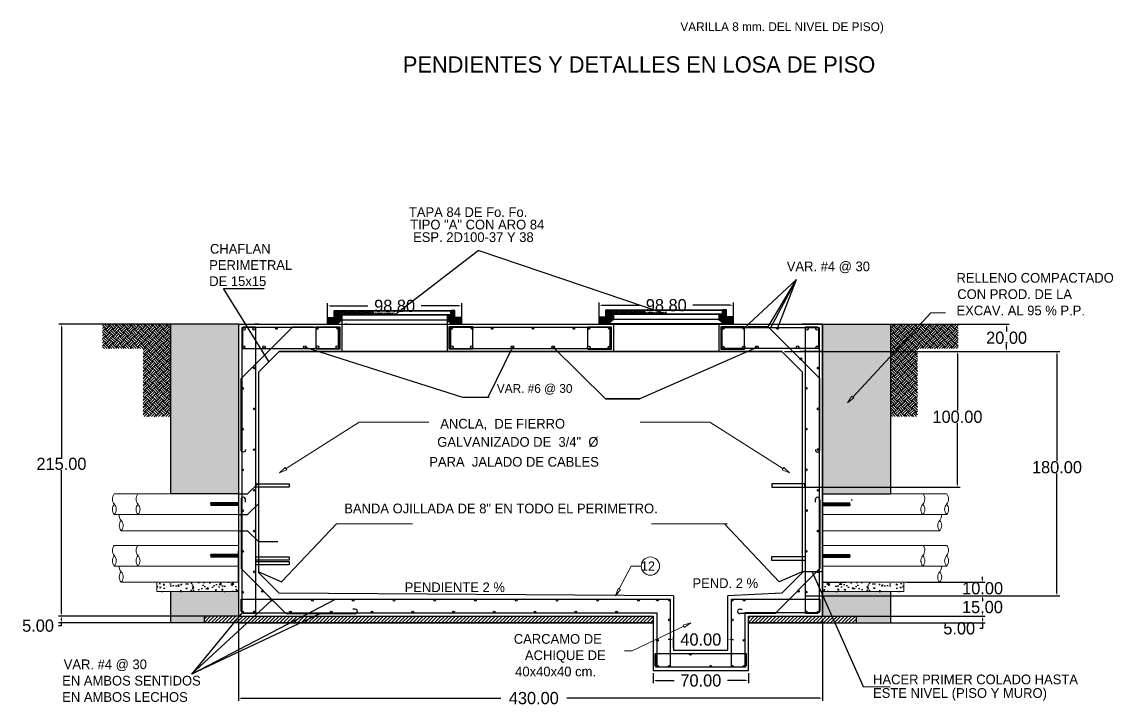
# Model space of a CAD drawing. Header units: centimetres. Extents: x 899 to 5239, y -57 to 4778.
# Drawn here: x 2813 to 3617, y 965 to 1469 of the extents above; entities that cross this region are included whole.
import ezdxf
from ezdxf.enums import TextEntityAlignment as Align

# ---------------------------------------------------------------- set-up
doc = ezdxf.new("R2010")
doc.units = ezdxf.units.CM
doc.header["$LTSCALE"] = 10
doc.header["$MEASUREMENT"] = 0
doc.linetypes.add('HIDDEN2', pattern=[0.1875, 0.125, -0.0625])
doc.layers.get('0').update_dxf_attribs({"linetype": 'CONTINUOUS'})
doc.layers.get('DEFPOINTS').update_dxf_attribs({"color": 2, "linetype": 'CONTINUOUS'})
for name, color, linetype in [('concreto', 7, 'CONTINUOUS'), ('DIM', 7, 'CONTINUOUS'), ('Ductos', 30, 'CONTINUOUS'), ('HERRAJE', 13, 'CONTINUOUS'), ('REGISTRO', 1, 'CONTINUOUS'), ('TAPA', 120, 'CONTINUOUS'), ('TEXTOS', 7, 'CONTINUOUS'), ('TIERRA', 34, 'CONTINUOUS'), ('VARILLAS', 30, 'CONTINUOUS')]:
    doc.layers.add(name, color=color, linetype=linetype)
doc.styles.get("Standard").update_dxf_attribs({"font": ''})
doc.styles.get('Standard').set_extended_font_data('Zurich Ex BT')
doc.dimstyles.get("Standard").update_dxf_attribs({"dimtxt": 9, "dimasz": 2, "dimexe": 2, "dimexo": 2, "dimgap": 0.09, "dimtad": 0, "dimtih": 1, "dimtoh": 1, "dimzin": 0, "dimdsep": 46, "dimtxsty": 'Standard', "dimcen": 0.09, "dimadec": 0, "dimazin": 0, "dimtfac": 1, "dimtofl": 0, "dimtmove": 0, "dimatfit": 3, "dimfxl": 0, "dimtolj": 1, "dimtzin": 0, "dimarcsym": 0})
pattern_1 = [(45, (2635.1233, 3495.9379), (-1.3258252, 1.3258252), [])]
pattern_2 = [(45, (2361.1385, 1104.3313), (-0.8838835, 0.8838835), []), (45, (2361.1385, 1104.9563), (-0.8838835, 0.8838835), [])]
pattern_3 = [(45, (2561.1385, 1104.826), (-0.8838835, 0.8838835), []), (45, (2561.1385, 1105.451), (-0.8838835, 0.8838835), [])]

# ---------------------------------------------------------------- blocks, each defined once
blk = doc.blocks.new('_ClosedBlank')
at = {"color": 0, "linetype": 'ByBlock', "lineweight": -2}
for p, q in [((-1, 0.17), (0, 0)), ((-1, 0.17), (-1, -0.17)), ((0, 0), (-1, -0.17))]:
    blk.add_line(p, q, dxfattribs=at)
blk = doc.blocks.new('*D22')
at = {"layer": 'DEFPOINTS', "color": 0}
for p in [(2972.82, 1031.62), (3402.82, 1031.62), (3402.82, 971.27)]:
    blk.add_point(p, dxfattribs=at)
at = {"layer": 'DIM', "color": 0, "lineweight": -2}
for p, q in [((2972.82, 1029.62), (2972.82, 969.27)), ((3402.82, 1029.62), (3402.82, 969.27)), ((2974.82, 971.27), (3165.93, 971.27)), ((3400.82, 971.27), (3214.7, 971.27))]:
    blk.add_line(p, q, dxfattribs=at)
at = {"layer": 'DIM', "color": 0}
for points in [[(2974.82, 971.6), (2974.82, 970.94), (2972.82, 971.27)], [(3400.82, 971.6), (3400.82, 970.94), (3402.82, 971.27)]]:
    blk.add_solid(points, dxfattribs=at)
at = {"layer": 'DIM', "color": 0, "insert": (3190.31, 971.27), "char_height": 9, "attachment_point": 5}
blk.add_mtext('\\A1;430.00', dxfattribs=at)
blk = doc.blocks.new('*D23')
at = {"layer": 'DEFPOINTS', "color": 0}
for p in [(3402.82, 1246.62), (3373.99, 1226.62), (3538.36, 1226.62)]:
    blk.add_point(p, dxfattribs=at)
at = {"layer": 'DIM', "color": 0, "lineweight": -2}
for p, q in [((3404.82, 1246.62), (3540.36, 1246.62)), ((3538.36, 1244.62), (3538.36, 1241.29)), ((3538.36, 1228.62), (3538.36, 1231.96)), ((3375.99, 1226.62), (3540.36, 1226.62))]:
    blk.add_line(p, q, dxfattribs=at)
at = {"layer": 'DIM', "color": 0}
for points in [[(3538.03, 1244.62), (3538.69, 1244.62), (3538.36, 1246.62)], [(3538.03, 1228.62), (3538.69, 1228.62), (3538.36, 1226.62)]]:
    blk.add_solid(points, dxfattribs=at)
at = {"layer": 'DIM', "color": 0, "insert": (3538.36, 1236.62), "char_height": 9, "attachment_point": 5}
blk.add_mtext('\\A1;20.00', dxfattribs=at)
blk = doc.blocks.new('*D24')
at = {"layer": 'DEFPOINTS', "color": 0}
for p in [(3427.82, 1031.62), (3520.58, 1031.62), (3427.82, 1026.62)]:
    blk.add_point(p, dxfattribs=at)
at = {"layer": 'DIM', "color": 0, "lineweight": -2}
for p, q in [((3429.82, 1031.62), (3522.58, 1031.62)), ((3520.58, 1029.62), (3520.58, 1028.62)), ((3429.82, 1026.62), (3522.58, 1026.62)), ((3520.58, 1022.64), (3518.58, 1022.64)), ((3520.58, 1026.62), (3520.58, 1022.64))]:
    blk.add_line(p, q, dxfattribs=at)
at = {"layer": 'DIM', "color": 0}
for points in [[(3520.25, 1029.62), (3520.92, 1029.62), (3520.58, 1031.62)], [(3520.25, 1028.62), (3520.92, 1028.62), (3520.58, 1026.62)]]:
    blk.add_solid(points, dxfattribs=at)
at = {"layer": 'DIM', "color": 0, "insert": (3503.47, 1022.64), "char_height": 9, "attachment_point": 5}
blk.add_mtext('\\A1;5.00', dxfattribs=at)
blk = doc.blocks.new('*D39')
at = {"layer": 'DEFPOINTS', "color": 0}
for p in [(3278.25, 991.63), (3348.25, 991.63), (3348.25, 984.26)]:
    blk.add_point(p, dxfattribs=at)
at = {"layer": 'DIM', "color": 0, "lineweight": -2}
for p, q in [((3278.25, 989.63), (3278.25, 982.26)), ((3348.25, 989.63), (3348.25, 982.26)), ((3280.25, 984.26), (3293.67, 984.26)), ((3346.25, 984.26), (3332.83, 984.26))]:
    blk.add_line(p, q, dxfattribs=at)
at = {"layer": 'DIM', "color": 0}
for points in [[(3280.25, 984.6), (3280.25, 983.93), (3278.25, 984.26)], [(3346.25, 984.6), (3346.25, 983.93), (3348.25, 984.26)]]:
    blk.add_solid(points, dxfattribs=at)
at = {"layer": 'DIM', "color": 0, "insert": (3313.25, 984.26), "char_height": 9, "attachment_point": 5}
blk.add_mtext('\\A1;70.00', dxfattribs=at)
blk = doc.blocks.new('*D40')
at = {"layer": 'DEFPOINTS', "color": 0}
for p in [(3333.25, 1014.41), (3293.25, 1006.63), (3333.25, 1006.63)]:
    blk.add_point(p, dxfattribs=at)
at = {"layer": 'DIM', "color": 0, "lineweight": -2}
for p, q in [((3291.25, 1014.41), (3289.25, 1014.41)), ((3293.25, 1008.63), (3293.25, 1016.41)), ((3333.25, 1008.63), (3333.25, 1016.41)), ((3335.25, 1014.41), (3337.25, 1014.41))]:
    blk.add_line(p, q, dxfattribs=at)
at = {"layer": 'DIM', "color": 0}
for points in [[(3291.25, 1014.75), (3291.25, 1014.08), (3293.25, 1014.41)], [(3335.25, 1014.75), (3335.25, 1014.08), (3333.25, 1014.41)]]:
    blk.add_solid(points, dxfattribs=at)
at = {"layer": 'DIM', "color": 0, "insert": (3313.25, 1014.41), "char_height": 9, "attachment_point": 5}
blk.add_mtext('\\A1;40.00', dxfattribs=at)
blk = doc.blocks.new('*D41')
at = {"layer": 'DEFPOINTS', "color": 0}
for p in [(2972.82, 1246.62), (2842.55, 1031.62), (2972.82, 1031.62)]:
    blk.add_point(p, dxfattribs=at)
at = {"layer": 'DIM', "color": 0, "lineweight": -2}
for p, q in [((2970.82, 1246.62), (2840.55, 1246.62)), ((2842.55, 1244.62), (2842.55, 1148.46)), ((2842.55, 1033.62), (2842.55, 1139.12)), ((2970.82, 1031.62), (2840.55, 1031.62))]:
    blk.add_line(p, q, dxfattribs=at)
at = {"layer": 'DIM', "color": 0}
for points in [[(2842.22, 1244.62), (2842.88, 1244.62), (2842.55, 1246.62)], [(2842.22, 1033.62), (2842.88, 1033.62), (2842.55, 1031.62)]]:
    blk.add_solid(points, dxfattribs=at)
at = {"layer": 'DIM', "color": 0, "insert": (2842.55, 1143.79), "char_height": 9, "attachment_point": 5}
blk.add_mtext('\\A1;215.00', dxfattribs=at)
blk = doc.blocks.new('*D42')
at = {"layer": 'DEFPOINTS', "color": 0}
for p in [(2947.82, 1031.62), (2842.43, 1026.62), (2947.82, 1026.62)]:
    blk.add_point(p, dxfattribs=at)
at = {"layer": 'DIM', "color": 0, "lineweight": -2}
for p, q in [((2945.82, 1031.62), (2840.43, 1031.62)), ((2842.43, 1029.62), (2842.43, 1028.62)), ((2945.82, 1026.62), (2840.43, 1026.62)), ((2842.43, 1024.62), (2840.43, 1024.62)), ((2842.43, 1026.62), (2842.43, 1024.62))]:
    blk.add_line(p, q, dxfattribs=at)
at = {"layer": 'DIM', "color": 0}
for points in [[(2842.09, 1029.62), (2842.76, 1029.62), (2842.43, 1031.62)], [(2842.09, 1028.62), (2842.76, 1028.62), (2842.43, 1026.62)]]:
    blk.add_solid(points, dxfattribs=at)
at = {"layer": 'DIM', "color": 0, "insert": (2825.31, 1024.62), "char_height": 9, "attachment_point": 5}
blk.add_mtext('\\A1;5.00', dxfattribs=at)
blk = doc.blocks.new('*D46')
at = {"layer": 'DEFPOINTS', "color": 0}
for p in [(3137.22, 1260.08), (3038.42, 1246.62), (3137.22, 1246.62)]:
    blk.add_point(p, dxfattribs=at)
at = {"layer": 'DIM', "color": 0, "lineweight": -2}
for p, q in [((3038.42, 1248.62), (3038.42, 1262.08)), ((3137.22, 1248.62), (3137.22, 1262.08)), ((3040.42, 1260.08), (3068.15, 1260.08)), ((3135.22, 1260.08), (3107.49, 1260.08))]:
    blk.add_line(p, q, dxfattribs=at)
at = {"layer": 'DIM', "color": 0}
for points in [[(3040.42, 1260.41), (3040.42, 1259.74), (3038.42, 1260.08)], [(3135.22, 1260.41), (3135.22, 1259.74), (3137.22, 1260.08)]]:
    blk.add_solid(points, dxfattribs=at)
at = {"layer": 'DIM', "color": 0, "insert": (3087.82, 1260.08), "char_height": 9, "attachment_point": 5}
blk.add_mtext('\\A1;98.80', dxfattribs=at)
blk = doc.blocks.new('*D47')
at = {"layer": 'DEFPOINTS', "color": 0}
for p in [(3337.22, 1260.57), (3238.42, 1247.12), (3337.22, 1247.12)]:
    blk.add_point(p, dxfattribs=at)
at = {"layer": 'DIM', "color": 0, "lineweight": -2}
for p, q in [((3238.42, 1249.12), (3238.42, 1262.57)), ((3337.22, 1249.12), (3337.22, 1262.57)), ((3240.42, 1260.57), (3268.15, 1260.57)), ((3335.22, 1260.57), (3307.49, 1260.57))]:
    blk.add_line(p, q, dxfattribs=at)
at = {"layer": 'DIM', "color": 0}
for points in [[(3240.42, 1260.9), (3240.42, 1260.24), (3238.42, 1260.57)], [(3335.22, 1260.9), (3335.22, 1260.24), (3337.22, 1260.57)]]:
    blk.add_solid(points, dxfattribs=at)
at = {"layer": 'DIM', "color": 0, "insert": (3287.82, 1260.57), "char_height": 9, "attachment_point": 5}
blk.add_mtext('\\A1;98.80', dxfattribs=at)
blk = doc.blocks.new('*D48')
at = {"layer": 'DEFPOINTS', "color": 0}
for p in [(3387.82, 1046.62), (3520.58, 1046.62), (3402.82, 1031.62)]:
    blk.add_point(p, dxfattribs=at)
at = {"layer": 'DIM', "color": 0, "lineweight": -2}
for p, q in [((3389.82, 1046.62), (3522.58, 1046.62)), ((3520.58, 1044.62), (3520.58, 1042.99)), ((3404.82, 1031.62), (3522.58, 1031.62)), ((3520.58, 1033.62), (3520.58, 1033.65))]:
    blk.add_line(p, q, dxfattribs=at)
at = {"layer": 'DIM', "color": 0}
for points in [[(3520.25, 1044.62), (3520.92, 1044.62), (3520.58, 1046.62)], [(3520.25, 1033.62), (3520.92, 1033.62), (3520.58, 1031.62)]]:
    blk.add_solid(points, dxfattribs=at)
at = {"layer": 'DIM', "color": 0, "insert": (3520.58, 1038.32), "char_height": 9, "attachment_point": 5}
blk.add_mtext('\\A1;15.00', dxfattribs=at)
blk = doc.blocks.new('*D49')
at = {"layer": 'DEFPOINTS', "color": 0}
for p in [(3372.82, 1226.62), (3387.82, 1046.62), (3575.45, 1046.62)]:
    blk.add_point(p, dxfattribs=at)
at = {"layer": 'DIM', "color": 0, "lineweight": -2}
for p, q in [((3374.82, 1226.62), (3577.45, 1226.62)), ((3575.45, 1224.62), (3575.45, 1145.96)), ((3575.45, 1048.62), (3575.45, 1136.62)), ((3389.82, 1046.62), (3577.45, 1046.62))]:
    blk.add_line(p, q, dxfattribs=at)
at = {"layer": 'DIM', "color": 0}
for points in [[(3575.11, 1224.62), (3575.78, 1224.62), (3575.45, 1226.62)], [(3575.11, 1048.62), (3575.78, 1048.62), (3575.45, 1046.62)]]:
    blk.add_solid(points, dxfattribs=at)
at = {"layer": 'DIM', "color": 0, "insert": (3575.45, 1141.29), "char_height": 9, "attachment_point": 5}
blk.add_mtext('\\A1;180.00', dxfattribs=at)
blk = doc.blocks.new('*D50')
at = {"layer": 'DEFPOINTS', "color": 0}
for p in [(3372.82, 1226.62), (3372.82, 1126.62), (3502.17, 1126.62)]:
    blk.add_point(p, dxfattribs=at)
at = {"layer": 'DIM', "color": 0, "lineweight": -2}
for p, q in [((3374.82, 1226.62), (3504.17, 1226.62)), ((3502.17, 1224.62), (3502.17, 1183.08)), ((3502.17, 1128.62), (3502.17, 1173.75)), ((3374.82, 1126.62), (3504.17, 1126.62))]:
    blk.add_line(p, q, dxfattribs=at)
at = {"layer": 'DIM', "color": 0}
for points in [[(3501.84, 1224.62), (3502.5, 1224.62), (3502.17, 1226.62)], [(3501.84, 1128.62), (3502.5, 1128.62), (3502.17, 1126.62)]]:
    blk.add_solid(points, dxfattribs=at)
at = {"layer": 'DIM', "color": 0, "insert": (3502.17, 1178.42), "char_height": 9, "attachment_point": 5}
blk.add_mtext('\\A1;100.00', dxfattribs=at)
blk = doc.blocks.new('*D51')
at = {"layer": 'DEFPOINTS', "color": 0}
for p in [(3462.8, 1056.62), (3387.82, 1046.62), (3520.7, 1046.62)]:
    blk.add_point(p, dxfattribs=at)
at = {"layer": 'DIM', "color": 0, "lineweight": -2}
for p, q in [((3520.7, 1058.62), (3520.7, 1060.62)), ((3464.8, 1056.62), (3522.7, 1056.62)), ((3389.82, 1046.62), (3522.7, 1046.62)), ((3520.7, 1044.62), (3520.7, 1042.62))]:
    blk.add_line(p, q, dxfattribs=at)
at = {"layer": 'DIM', "color": 0}
for points in [[(3520.37, 1058.62), (3521.03, 1058.62), (3520.7, 1056.62)], [(3520.37, 1044.62), (3521.03, 1044.62), (3520.7, 1046.62)]]:
    blk.add_solid(points, dxfattribs=at)
at = {"layer": 'DIM', "color": 0, "insert": (3520.7, 1052.15), "char_height": 9, "attachment_point": 5}
blk.add_mtext('\\A1;10.00', dxfattribs=at)

msp = doc.modelspace()

# ---------------------------------------------------------------- hatches: boundary and pattern name
at = {"layer": 'concreto'}
h = msp.add_hatch(dxfattribs=at)
h.set_pattern_fill('AR-CONC', color=256, style=0)
h.set_pattern_definition([(50, (0, 0), (7.172602, -0.627521), [0.75, -8.25]), (355, (0, 0), (-1.387513, 7.521921), [0.6, -6.6]), (100.4514, (0.598, -0.052), (5.785094, 6.894395), [0.637402, -7.011421]), (46.1842, (0, 2), (10.67241, -1.65519), [1.125, -12.375]), (96.6356, (0.889, 1.862), (9.346627, 9.74118), [0.956103, -10.51713]), (351.1842, (0, 2), (9.34662, 9.741186), [0.9, -9.9]), (21, (1, 1.5), (5.9690705, -4.026189), [0.75, -8.25]), (326, (1, 1.5), (2.433153, 7.2515), [0.6, -6.6]), (71.4514, (1.4974, 1.1645), (8.402226, 3.225305), [0.637402, -7.011421]), (37.5, (0, 0), (0.1215986, 3.3289385), [0, -6.52, 0, -6.7, 0, -6.625]), (7.5, (0, 0), (2.6306954, 3.944117), [0, -3.82, 0, -6.37, 0, -2.525]), (327.5, (-2.23, 0), (5.3382244, -0.2255487), [0, -2.5, 0, -7.8, 0, -10.35]), (317.5, (-3.23, 0), (5.8318617, 1.00105), [0, -3.25, 0, -5.18, 0, -7.35])])
h.paths.add_polyline_path([(2972.821, 1246.623), (2922.821, 1246.623), (2922.821, 1121.633), (2972.821, 1121.633)])
h.paths.add_polyline_path([(3452.821, 1222.846), (3425.218, 1193.023), (3425.917, 1192.375), (3421.333, 1188.825), (3424.518, 1193.67), (3425.218, 1193.023), (3452.821, 1222.846), (3452.821, 1226.623), (3452.821, 1246.623), (3402.821, 1246.623), (3402.821, 1136.623), (3402.821, 1121.633), (3452.821, 1121.633), (3452.821, 1146.623)])
h.paths.add_polyline_path([(3452.821, 1049.748), (3402.821, 1049.748), (3402.821, 1031.623), (3427.821, 1031.623), (3427.821, 1026.623), (3452.821, 1026.623)])
h.paths.add_polyline_path([(2972.821, 1046.261), (2972.821, 1049.748), (2922.821, 1049.748), (2922.821, 1027.435)])
h.paths.add_polyline_path([(2947.821, 1031.623), (2972.821, 1031.623), (2972.821, 1046.261), (2922.821, 1027.435), (2922.821, 1026.623), (2947.821, 1026.623)])
h = msp.add_hatch(dxfattribs=at)
h.set_pattern_fill('AR-CONC', color=256, scale=1.5, style=0)
h.set_pattern_definition([(50, (0, 0), (10.758903, -0.941282), [1.125, -12.375]), (355, (0, 0), (-2.08127, 11.282882), [0.9, -9.9]), (100.4514, (0.897, -0.078), (8.67764, 10.341593), [0.956103, -10.51713]), (46.1842, (0, 3), (16.008616, -2.482785), [1.6875, -18.5625]), (96.6356, (1.334, 2.793), (14.01994, 14.61177), [1.434154, -15.775695]), (351.1842, (0, 3), (14.01993, 14.61178), [1.35, -14.85]), (21, (1.5, 2.25), (8.953606, -6.039283), [1.125, -12.375]), (326, (1.5, 2.25), (3.64973, 10.87725), [0.9, -9.9]), (71.4514, (2.246, 1.747), (12.60334, 4.837957), [0.956103, -10.51713]), (37.5, (0, 0), (0.182398, 4.993408), [0, -9.78, 0, -10.05, 0, -9.9375]), (7.5, (0, 0), (3.946043, 5.916176), [0, -5.73, 0, -9.555, 0, -3.7875]), (327.5, (-3.345, 0), (8.0073365, -0.338323), [0, -3.75, 0, -11.7, 0, -15.525]), (317.5, (-4.845, 0), (8.747793, 1.501575), [0, -4.875, 0, -7.77, 0, -11.025])])
h.paths.add_polyline_path([(2972.821, 1049.748), (2972.821, 1056.623), (2933.333, 1056.623), (2912.84, 1056.623), (2912.84, 1049.748)])
h = msp.add_hatch(dxfattribs=at)
h.set_pattern_fill('AR-CONC', color=256, scale=1.5, style=0)
h.set_pattern_definition([(130, (6375.643, 0), (-10.758903, -0.941282), [1.125, -12.375]), (185, (6375.643, 0), (2.08127, 11.282882), [0.9, -9.9]), (79.5486, (6374.746, -0.078), (-8.67764, 10.341593), [0.956103, -10.51713]), (133.8158, (6375.643, 3), (-16.008616, -2.482785), [1.6875, -18.5625]), (83.3644, (6374.309, 2.793), (-14.01994, 14.61177), [1.434154, -15.775695]), (188.8158, (6375.643, 3), (-14.01993, 14.61178), [1.35, -14.85]), (159, (6374.143, 2.25), (-8.953606, -6.039283), [1.125, -12.375]), (214, (6374.143, 2.25), (-3.64973, 10.87725), [0.9, -9.9]), (108.5486, (6373.396, 1.747), (-12.60334, 4.837957), [0.956103, -10.51713]), (142.5, (6375.6426, 0), (-0.182398, 4.993408), [0, -9.78, 0, -10.05, 0, -9.9375]), (172.5, (6375.6426, 0), (-3.946043, 5.916176), [0, -5.73, 0, -9.555, 0, -3.7875]), (212.5, (6378.9876, 0), (-8.0073365, -0.338323), [0, -3.75, 0, -11.7, 0, -15.525]), (222.5, (6380.4876, 0), (-8.747793, 1.501575), [0, -4.875, 0, -7.77, 0, -11.025])])
h.paths.add_polyline_path([(3402.821, 1056.623), (3442.309, 1056.623), (3462.803, 1056.623), (3462.803, 1049.748), (3402.821, 1049.748)])
h = msp.add_hatch(dxfattribs=at)
h.set_pattern_fill('ANSI31', color=256, scale=15, style=0)
h.set_pattern_definition(pattern_1)
h.paths.add_polyline_path([(3278.249, 1031.623), (2972.821, 1031.623), (2947.821, 1031.623), (2947.821, 1026.623), (2972.821, 1026.623), (3278.249, 1026.623)])
at = {"layer": 'HERRAJE'}
h = msp.add_hatch(dxfattribs=at)
h.set_pattern_fill('STEEL', color=256, scale=10, style=0)
h.set_pattern_definition(pattern_2)
h.paths.add_polyline_path([(3043.421, 1251.623), (3038.421, 1251.623), (3038.421, 1246.623), (3045.571, 1246.623), (3049.071, 1249.623), (3049.071, 1253.423), (3046.071, 1253.423), (3046.071, 1256.623), (3043.421, 1256.623)])
h = msp.add_hatch(dxfattribs=at)
h.set_pattern_fill('STEEL', color=256, scale=10, style=0)
h.set_pattern_definition(pattern_2)
h.paths.add_polyline_path([(3132.221, 1251.623), (3132.221, 1256.623), (3129.571, 1256.623), (3129.571, 1253.423), (3126.571, 1253.423), (3126.571, 1249.623), (3130.071, 1246.623), (3137.221, 1246.623), (3137.221, 1251.623)])
h = msp.add_hatch(dxfattribs=at)
h.set_pattern_fill('STEEL', color=256, scale=10, style=0)
h.set_pattern_definition(pattern_3)
h.paths.add_polyline_path([(3243.421, 1252.118), (3238.421, 1252.118), (3238.421, 1247.118), (3245.571, 1247.118), (3249.071, 1250.118), (3249.071, 1253.918), (3246.071, 1253.918), (3246.071, 1257.118), (3243.421, 1257.118)])
h = msp.add_hatch(dxfattribs=at)
h.set_pattern_fill('STEEL', color=256, scale=10, style=0)
h.set_pattern_definition(pattern_3)
h.paths.add_polyline_path([(3332.221, 1252.118), (3332.221, 1257.118), (3329.571, 1257.118), (3329.571, 1253.918), (3326.571, 1253.918), (3326.571, 1250.118), (3330.071, 1247.118), (3337.221, 1247.118), (3337.221, 1252.118)])
at = {"layer": 'TAPA'}
h = msp.add_hatch(dxfattribs=at)
h.set_pattern_fill('DOTS', color=256, scale=10, style=0)
h.set_pattern_definition([(0, (3045.8213, 1253.4229), (0.3125, 0.625), [0, -0.625])])
h.paths.add_polyline_path([(3046.671, 1256.423), (3046.671, 1253.423), (3087.821, 1253.423), (3087.821, 1256.423)])
h = msp.add_hatch(dxfattribs=at)
h.set_pattern_fill('DOTS', color=256, scale=10, style=0)
h.set_pattern_definition([(0, (3245.8213, 1253.9176), (0.3125, 0.625), [0, -0.625])])
h.paths.add_polyline_path([(3246.671, 1256.918), (3246.671, 1253.918), (3287.821, 1253.918), (3287.821, 1256.918)])
at = {"layer": 'TEXTOS'}
h = msp.add_hatch(dxfattribs=at)
h.set_pattern_fill('ANSI31', color=256, scale=15, style=0)
h.set_pattern_definition(pattern_1)
h.paths.add_polyline_path([(3427.821, 1031.623), (3402.821, 1031.623), (3348.249, 1031.623), (3348.249, 1026.623), (3402.821, 1026.623), (3427.821, 1026.623)])
at = {"layer": 'TIERRA'}
h = msp.add_hatch(dxfattribs=at)
h.set_pattern_fill('EARTH', color=256, scale=15, angle=45, style=0)
h.set_pattern_definition([(135, (6375.6426, -40), (-4e-16, 5.303301), [3.75, -3.75]), (135, (6376.637, -39.0056), (-4e-16, 5.303301), [3.75, -3.75]), (135, (6377.6314, -38.0113), (-4e-16, 5.303301), [3.75, -3.75]), (45, (6377.6314, -37.3483), (5.303301, 4e-16), [3.75, -3.75]), (45, (6376.637, -36.354), (5.303301, 4e-16), [3.75, -3.75]), (45, (6375.6426, -35.3596), (5.303301, 4e-16), [3.75, -3.75])])
h.paths.add_polyline_path([(2922.821, 1246.623), (2872.821, 1246.623), (2872.821, 1228.623), (2902.821, 1228.623), (2902.821, 1178.623), (2922.821, 1178.623), (2922.821, 1226.623)])
h = msp.add_hatch(dxfattribs=at)
h.set_pattern_fill('EARTH', color=256, scale=15, angle=45, style=0)
h.set_pattern_definition([(45, (0, -40), (4e-16, 5.303301), [3.75, -3.75]), (45, (-0.9944, -39.0056), (4e-16, 5.303301), [3.75, -3.75]), (45, (-1.9887, -38.0113), (4e-16, 5.303301), [3.75, -3.75]), (135, (-1.9887, -37.3483), (-5.303301, 4e-16), [3.75, -3.75]), (135, (-0.9944, -36.354), (-5.303301, 4e-16), [3.75, -3.75]), (135, (4e-16, -35.3596), (-5.303301, 4e-16), [3.75, -3.75])])
h.paths.add_polyline_path([(3452.821, 1246.623), (3502.821, 1246.623), (3502.821, 1228.623), (3472.821, 1228.623), (3472.821, 1178.623), (3452.821, 1178.623), (3452.821, 1226.623)])

# ---------------------------------------------------------------- linework, layer by layer
at = {"layer": 'concreto'}
msp.add_line((2972.821, 1026.623), (3278.249, 1026.623), dxfattribs=at)
at = {"layer": 'DIM'}
for p, q in [((3402.821, 1121.123), (3402.821, 1056.623)), ((3402.821, 1058.125), (3402.821, 1119.621)), ((3402.821, 1102.633), (3402.821, 1116.633)), ((3402.821, 1056.623), (3420.353, 1056.623))]:
    msp.add_line(p, q, dxfattribs=at)
at = {"layer": 'Ductos'}
for p, q in [((2979.627, 1121.633), (2987.821, 1129.86)), ((2972.821, 1121.633), (2922.821, 1121.633)), ((2972.821, 1121.633), (2972.821, 1056.623)), ((2972.821, 1121.633), (2979.627, 1121.633)), ((2972.821, 1121.633), (2972.821, 1106.433)), ((2952.585, 1114.033), (2952.585, 1115.033)), ((2972.821, 1115.033), (2952.585, 1115.033)), ((2972.821, 1114.033), (2952.585, 1114.033)), ((2952.585, 1114.033), (2952.585, 1113.033)), ((2972.821, 1113.033), (2952.585, 1113.033)), ((2979.627, 1106.433), (2987.821, 1114.66)), ((3402.821, 1115.033), (3423.058, 1115.033)), ((3402.821, 1114.033), (3423.058, 1114.033)), ((3402.821, 1113.033), (3423.058, 1113.033)), ((3423.058, 1114.033), (3423.058, 1115.033)), ((3423.058, 1114.033), (3423.058, 1113.033)), ((2972.821, 1106.433), (2979.627, 1106.433)), ((2972.821, 1094.51), (2979.627, 1094.51)), ((2979.627, 1094.51), (2987.813, 1086.318)), ((2952.585, 1076.145), (2952.585, 1077.145)), ((2972.821, 1077.145), (2952.585, 1077.145)), ((2972.821, 1083.745), (2972.821, 1056.623)), ((2972.821, 1083.745), (2972.821, 1068.545)), ((2972.821, 1056.623), (2972.821, 1079.411)), ((3402.821, 1077.145), (3423.058, 1077.145)), ((3423.058, 1076.145), (3423.058, 1077.145)), ((2972.821, 1076.145), (2952.585, 1076.145)), ((2952.585, 1076.145), (2952.585, 1075.145)), ((2972.821, 1075.145), (2952.585, 1075.145)), ((3402.821, 1076.145), (3423.058, 1076.145)), ((3402.821, 1075.145), (3423.058, 1075.145)), ((3423.058, 1076.145), (3423.058, 1075.145))]:
    msp.add_line(p, q, dxfattribs=at)
at = {"layer": 'Ductos', "lineweight": 5}
for p, q in [((2881.497, 1121.633), (2972.821, 1121.633)), ((2898.945, 1121.633), (2972.821, 1121.633)), ((3494.146, 1121.633), (3402.821, 1121.633)), ((3476.698, 1121.633), (3402.821, 1121.633)), ((3480.833, 1121.523), (3480.833, 1121.633)), ((3475.807, 1109.601), (3475.807, 1109.71)), ((2881.497, 1106.433), (2972.821, 1106.433)), ((2898.945, 1106.433), (2972.821, 1106.433)), ((3494.146, 1106.433), (3402.821, 1106.433)), ((3476.698, 1106.433), (3402.821, 1106.433)), ((3480.833, 1106.323), (3480.833, 1106.433)), ((2886.523, 1094.51), (2972.821, 1094.51)), ((3489.12, 1094.51), (3402.821, 1094.51)), ((3475.807, 1087.262), (3475.807, 1087.371)), ((2881.497, 1083.745), (2972.821, 1083.745)), ((2894.809, 1083.636), (2894.809, 1083.745)), ((2898.945, 1083.745), (2972.821, 1083.745)), ((2912.257, 1083.636), (2912.257, 1083.745)), ((3494.146, 1083.745), (3402.821, 1083.745)), ((3476.698, 1083.745), (3402.821, 1083.745)), ((3480.833, 1083.636), (3480.833, 1083.745)), ((3475.807, 1071.713), (3475.807, 1071.823)), ((2881.497, 1068.545), (2972.821, 1068.545)), ((2898.945, 1068.545), (2972.821, 1068.545)), ((2912.257, 1068.436), (2912.257, 1068.545)), ((3494.146, 1068.545), (3402.821, 1068.545)), ((3476.698, 1068.545), (3402.821, 1068.545)), ((3480.833, 1068.436), (3480.833, 1068.545)), ((2886.523, 1056.623), (2972.821, 1056.623)), ((2899.835, 1056.513), (2899.835, 1056.623)), ((3489.12, 1056.623), (3402.821, 1056.623))]:
    msp.add_line(p, q, dxfattribs=at)
at = {"layer": 'Ductos', "linetype": 'HIDDEN2', "lineweight": 5}
msp.add_line((3424.386, 1117.81), (3424.386, 1116.446), dxfattribs=at)
at = {"layer": 'Ductos', "lineweight": 5}
for centre, start, end in [((2885.892, 1117.969), 141.152664, 221.185925), ((2903.339, 1117.969), 141.152664, 221.185925), ((3472.303, 1117.969), 318.814075, 38.847336), ((3489.751, 1117.969), 318.814075, 38.847336), ((2885.892, 1110.278), 138.814075, 221.185925), ((2877.102, 1110.278), 318.814075, 41.185925), ((2903.339, 1110.278), 138.814075, 221.185925), ((2894.55, 1110.278), 318.814075, 41.185925), ((3481.093, 1110.278), 138.814075, 221.185925), ((3472.303, 1110.278), 318.814075, 41.185925), ((3498.54, 1110.278), 138.814075, 221.185925), ((3489.751, 1110.278), 318.814075, 41.185925), ((2890.918, 1106.046), 176.208361, 221.185925), ((2890.918, 1098.355), 138.814075, 221.185925), ((2882.128, 1098.355), 318.814075, 41.185925), ((3493.515, 1098.355), 138.814075, 221.185925), ((3484.725, 1106.046), 318.814075, 3.791639), ((3484.725, 1098.355), 318.814075, 41.185925), ((2885.892, 1080.082), 141.152664, 221.185925), ((2903.339, 1080.082), 141.152664, 221.185925), ((3472.303, 1080.082), 318.814075, 38.847336), ((3489.751, 1080.082), 318.814075, 38.847336), ((2885.892, 1072.391), 138.814075, 221.185925), ((2877.102, 1072.391), 318.814075, 41.185925), ((2903.339, 1072.391), 138.814075, 221.185925), ((2894.55, 1072.391), 318.814075, 41.185925), ((3481.093, 1072.391), 138.814075, 221.185925), ((3472.303, 1072.391), 318.814075, 41.185925), ((3498.54, 1072.391), 138.814075, 221.185925), ((3489.751, 1072.391), 318.814075, 41.185925), ((2890.918, 1068.159), 176.208361, 221.185925), ((2890.918, 1060.468), 138.814075, 221.185925), ((2882.128, 1060.468), 318.814075, 41.185925), ((3493.515, 1060.468), 138.814075, 221.185925), ((3484.725, 1068.159), 318.814075, 3.791639), ((3484.725, 1060.468), 318.814075, 41.185925)]:
    msp.add_arc(centre, 5.84, start, end, dxfattribs=at)
at = {"layer": 'HERRAJE'}
for p, q in [((3046.071, 1256.623), (3129.571, 1256.623)), ((3049.071, 1253.423), (3126.571, 1253.423)), ((3246.071, 1257.118), (3329.571, 1257.118)), ((3249.071, 1253.918), (3326.571, 1253.918)), ((3045.571, 1246.623), (3130.071, 1246.623)), ((3126.571, 1249.623), (3049.071, 1249.623)), ((3245.571, 1247.118), (3330.071, 1247.118)), ((3326.571, 1250.118), (3249.071, 1250.118))]:
    msp.add_line(p, q, dxfattribs=at)
for points in [[(3038.421, 1251.623), (3043.421, 1251.623), (3043.421, 1256.623), (3046.071, 1256.623), (3046.071, 1253.423), (3049.071, 1253.423), (3049.071, 1249.623), (3045.571, 1246.623), (3038.421, 1246.623)], [(3129.571, 1256.623), (3129.571, 1253.423), (3126.571, 1253.423), (3126.571, 1249.623), (3130.071, 1246.623), (3137.221, 1246.623), (3137.221, 1251.623), (3132.221, 1251.623), (3132.221, 1256.623)], [(3238.421, 1252.118), (3243.421, 1252.118), (3243.421, 1257.118), (3246.071, 1257.118), (3246.071, 1253.918), (3249.071, 1253.918), (3249.071, 1250.118), (3245.571, 1247.118), (3238.421, 1247.118)], [(3329.571, 1257.118), (3329.571, 1253.918), (3326.571, 1253.918), (3326.571, 1250.118), (3330.071, 1247.118), (3337.221, 1247.118), (3337.221, 1252.118), (3332.221, 1252.118), (3332.221, 1257.118)]]:
    msp.add_lwpolyline(points, close=True, dxfattribs=at)
at = {"layer": 'REGISTRO'}
for p, q in [((2972.821, 1246.623), (2922.821, 1246.623)), ((2922.821, 1246.623), (2922.821, 1121.633)), ((2972.821, 1246.623), (2972.821, 1031.623)), ((2972.821, 1246.623), (3402.821, 1246.623)), ((3049.071, 1249.623), (3049.071, 1226.623)), ((3126.571, 1249.623), (3126.571, 1226.623)), ((3249.071, 1247.118), (3249.071, 1226.642)), ((3326.571, 1247.118), (3326.571, 1228.343)), ((3402.821, 1246.623), (3402.821, 1136.623)), ((3402.821, 1246.623), (3452.821, 1246.623)), ((3452.821, 1246.623), (3452.821, 1146.623)), ((3126.571, 1244.145), (3126.571, 1228.798)), ((3126.571, 1244.145), (3126.571, 1228.798)), ((3145.471, 1244.645), (3128.071, 1244.645)), ((3128.071, 1228.298), (3128.071, 1244.645)), ((3145.471, 1244.145), (3145.471, 1244.645)), ((3145.471, 1228.798), (3145.471, 1244.145)), ((3230.171, 1244.145), (3230.171, 1244.645)), ((3230.171, 1244.645), (3247.571, 1244.645)), ((3230.171, 1228.798), (3230.171, 1244.145)), ((3246.571, 1228.798), (3246.571, 1244.145)), ((3247.571, 1228.298), (3247.571, 1244.645)), ((3326.571, 1244.145), (3326.571, 1228.798)), ((3326.571, 1244.145), (3326.571, 1228.798)), ((3326.571, 1244.145), (3326.571, 1226.623)), ((3002.821, 1226.623), (3372.821, 1226.623)), ((3145.471, 1228.298), (3128.071, 1228.298)), ((3145.471, 1228.798), (3145.471, 1228.298)), ((3187.821, 1226.623), (3337.821, 1226.623)), ((3230.171, 1228.798), (3230.171, 1228.298)), ((3230.171, 1228.298), (3247.571, 1228.298)), ((3345.471, 1228.798), (3345.471, 1228.298)), ((3386.245, 1226.623), (3387.821, 1226.623)), ((3452.821, 1226.623), (3452.821, 1126.623)), ((3452.821, 1146.623), (3452.821, 1121.633)), ((3402.821, 1136.623), (3402.821, 1105.623)), ((2985.821, 1129.123), (3010.202, 1129.123)), ((3010.202, 1126.623), (2985.821, 1126.623)), ((3010.202, 1129.123), (3010.202, 1126.623)), ((3389.821, 1129.123), (3365.441, 1129.123)), ((3365.441, 1129.123), (3365.441, 1126.623)), ((3365.441, 1126.623), (3389.821, 1126.623)), ((3389.821, 1129.123), (3389.821, 1126.623)), ((3402.821, 1121.633), (3452.821, 1121.633)), ((3402.821, 1105.623), (3402.821, 1031.623)), ((3402.821, 1031.623), (3402.821, 1102.85)), ((3402.821, 1102.85), (3402.821, 1046.623)), ((2987.821, 1086.629), (3001.916, 1086.629)), ((2985.909, 1075.322), (3010.289, 1075.322)), ((3010.289, 1072.822), (2985.909, 1072.822)), ((2985.909, 1071.822), (3010.289, 1071.822)), ((3010.289, 1069.322), (2985.909, 1069.322)), ((3010.289, 1075.322), (3010.289, 1072.822)), ((3010.289, 1071.822), (3010.289, 1069.322)), ((3389.734, 1075.322), (3365.354, 1075.322)), ((3365.354, 1075.322), (3365.354, 1072.822)), ((3365.354, 1072.822), (3389.734, 1072.822)), ((2987.821, 1063.623), (3002.92, 1048.524)), ((3402.821, 1064.305), (3387.821, 1064.305)), ((2922.821, 1049.748), (2922.821, 1026.623)), ((3293.249, 1046.629), (3002.92, 1048.524)), ((3293.249, 1046.629), (3293.249, 1006.629)), ((3333.249, 1006.629), (3333.249, 1046.629)), ((3452.821, 1049.748), (3452.821, 1026.623)), ((2947.821, 1026.623), (2947.821, 1031.623)), ((2972.821, 1031.623), (3278.249, 1031.623)), ((3278.249, 1031.623), (3278.249, 991.629)), ((3348.249, 1031.623), (3402.821, 1031.623)), ((3348.249, 991.629), (3348.249, 1031.623)), ((3402.821, 1031.623), (3427.821, 1031.623)), ((3427.821, 1026.623), (3427.821, 1031.623)), ((2947.821, 1026.623), (2922.821, 1026.623)), ((3278.249, 1026.623), (2972.821, 1026.623)), ((3427.821, 1026.623), (3452.821, 1026.623)), ((3293.249, 1006.629), (3333.249, 1006.629)), ((3278.249, 991.629), (3348.249, 991.629))]:
    msp.add_line(p, q, dxfattribs=at)
for points in [[(3046.571, 1228.798), (3046.571, 1244.145), (2975.321, 1244.145), (2975.321, 1034.123), (3280.749, 1034.123), (3280.749, 994.129)], [(2975.821, 1243.547), (2975.821, 1228.798), (3047.071, 1228.798), (3047.071, 1244.109)], [(2976.321, 1244.645), (2985.321, 1244.645), (2985.321, 1033.623), (2976.321, 1033.623)], [(3128.571, 1244.109), (3128.571, 1228.798), (3129.071, 1228.798), (3187.821, 1228.798), (3247.071, 1228.798), (3247.071, 1244.109)], [(3246.571, 1228.798), (3246.571, 1244.145), (3187.821, 1244.145), (3129.071, 1244.145), (3129.071, 1228.798)], [(3345.471, 1228.798), (3345.471, 1244.645), (3328.071, 1244.645), (3328.071, 1228.298), (3345.471, 1228.298)], [(3399.821, 1243.547), (3399.821, 1228.798), (3328.571, 1228.798), (3328.571, 1244.109)], [(2987.821, 1063.623), (2987.821, 1136.623), (2987.821, 1211.623), (3002.821, 1226.623), (3372.821, 1226.623), (3387.821, 1211.623), (3387.821, 1136.623), (3387.821, 1063.623), (3372.821, 1048.623), (3333.249, 1046.623)], [(2974.821, 1035.123), (2974.821, 1044.123), (3290.749, 1044.123), (3290.749, 994.129)], [(3335.749, 994.936), (3335.749, 1044.123), (3400.821, 1044.123), (3400.821, 1035.123)], [(3279.749, 995.129), (3279.749, 1004.129), (3346.749, 1004.129), (3346.749, 995.129)], [(3346.249, 1003.129), (3346.249, 994.129), (3280.249, 994.129), (3280.249, 1003.129)]]:
    msp.add_lwpolyline(points, dxfattribs=at)
msp.add_lwpolyline([(3030.171, 1228.798), (3030.171, 1244.145), (3030.171, 1244.645), (3047.571, 1244.645), (3047.571, 1228.298), (3030.171, 1228.298)], close=True, dxfattribs=at)
at = {"layer": 'TAPA'}
for points in [[(3046.671, 1256.423), (3128.971, 1256.423), (3128.971, 1253.423), (3046.671, 1253.423)], [(3246.671, 1256.918), (3328.971, 1256.918), (3328.971, 1253.918), (3246.671, 1253.918)]]:
    msp.add_lwpolyline(points, close=True, dxfattribs=at)
at = {"layer": 'TEXTOS'}
for p, q in [((2972.821, 1246.623), (2922.821, 1246.623)), ((2972.821, 1246.623), (3052.821, 1246.623)), ((2972.821, 1246.623), (3012.821, 1246.623)), ((2987.821, 1246.623), (2984.821, 1246.623)), ((3052.821, 1246.623), (3051.421, 1246.623)), ((3402.821, 1246.623), (3387.821, 1246.623)), ((3387.821, 1246.623), (3390.821, 1246.623)), ((3402.821, 1246.623), (3402.821, 1226.623)), ((3402.821, 1246.623), (3402.821, 1146.623)), ((3402.821, 1136.623), (3402.821, 1246.623)), ((3452.821, 1246.623), (3452.821, 1226.623)), ((3372.821, 1226.623), (3002.821, 1226.623)), ((3402.821, 1226.623), (3386.245, 1226.623)), ((3402.821, 1226.623), (3402.821, 1136.623)), ((3402.821, 1226.623), (3402.821, 1136.623)), ((3402.821, 1226.623), (3402.821, 1136.623)), ((3452.821, 1226.623), (3452.821, 1178.623)), ((3387.821, 1136.623), (3387.821, 1063.623)), ((3402.821, 1105.623), (3402.821, 1136.623)), ((3402.821, 1136.623), (3402.821, 1105.623)), ((3389.821, 1126.623), (3389.821, 1129.123)), ((3278.249, 1046.629), (3278.249, 1046.623)), ((3281.249, 1046.629), (3281.249, 1046.623)), ((3290.249, 1046.629), (3290.249, 1046.623)), ((3291.249, 1046.629), (3291.249, 1046.623)), ((3335.249, 1046.623), (3335.249, 1046.629)), ((3336.249, 1046.623), (3336.249, 1046.629)), ((3345.249, 1046.623), (3345.249, 1046.629)), ((3402.821, 1031.623), (3402.821, 1046.623)), ((2972.821, 1031.623), (2947.821, 1031.623)), ((3362.821, 1031.108), (3363.358, 1031.623)), ((2972.821, 1026.623), (2947.821, 1026.623)), ((2972.821, 1026.623), (2987.821, 1026.623)), ((2976.821, 1023.776), (2976.821, 1023.776)), ((3402.821, 1026.623), (3348.249, 1026.623)), ((3348.249, 1026.623), (3402.821, 1026.623)), ((3402.821, 1026.623), (3387.821, 1026.623)), ((3402.821, 1026.623), (3427.821, 1026.623)), ((3290.249, 1006.629), (3290.249, 1006.629)), ((3290.249, 1006.629), (3290.249, 1006.629))]:
    msp.add_line(p, q, dxfattribs=at)
at = {"layer": 'TEXTOS', "lineweight": 5}
for p, q in [((3044.993, 1099.753), (3100.963, 1099.753)), ((3332.824, 1099.753), (3276.854, 1099.753)), ((2972.821, 1056.623), (2912.84, 1056.623)), ((2912.84, 1056.623), (2912.84, 1049.748)), ((2933.333, 1056.623), (2972.821, 1056.623)), ((3402.821, 1056.623), (3462.803, 1056.623)), ((3442.309, 1056.623), (3402.821, 1056.623)), ((3462.803, 1056.623), (3462.803, 1049.748)), ((2912.84, 1049.748), (2972.821, 1049.748)), ((3462.803, 1049.748), (3402.821, 1049.748))]:
    msp.add_line(p, q, dxfattribs=at)
at = {"layer": 'TEXTOS', "lineweight": 5, "extrusion": (0, 0, -1)}
msp.add_lwpolyline([(-3425.218, 1193.023), (-3482.571, 1254.989), (-3493.41, 1254.989)], dxfattribs=at)
at = {"layer": 'TEXTOS', "lineweight": 5}
for points in [[(3007.888, 1140.281), (3061.75, 1174.567), (3112.943, 1174.411)], [(3373.743, 1140.281), (3319.881, 1174.567), (3268.689, 1174.411)], [(3253.138, 1051.68), (3262.035, 1068.522), (3269.402, 1068.522)], [(3300.688, 1024.165), (3262.827, 1006.087), (3257.107, 1006.087)]]:
    msp.add_lwpolyline(points, dxfattribs=at)
msp.add_circle((3276.123, 1068.522), 6.722, dxfattribs=at)
at = {"layer": 'VARILLAS'}
for p, q in [((3397.652, 1115.693), (3397.654, 1117.488)), ((3400.821, 1117.423), (3400.821, 1066.623)), ((3400.821, 1066.623), (3367.869, 1033.594)), ((3280.249, 1046.623), (3280.249, 1046.629)), ((3342.008, 1036.761), (3343.61, 1036.761)), ((3367.869, 1033.594), (3342.069, 1033.594))]:
    msp.add_line(p, q, dxfattribs=at)
for points in [[(2977.988, 1154.282, -1.1962243), (2974.821, 1154.221), (2974.821, 1155.823), (2974.821, 1206.623), (3012.821, 1244.645), (3027.821, 1244.645)], [(3397.654, 1154.282, 1.1962243), (3400.821, 1154.221), (3400.821, 1155.823), (3400.821, 1206.623), (3362.821, 1244.645), (3347.821, 1244.645)], [(2977.99, 1115.693), (2977.988, 1117.488, 1.1962243), (2974.821, 1117.423), (2974.821, 1066.623), (3007.774, 1033.594), (3058.574, 1033.594, 1.1962243), (3058.635, 1036.761), (3057.033, 1036.761)]]:
    msp.add_lwpolyline(points, format="xyb", dxfattribs=at)
for points in [[(3329.071, 1228.798), (3329.071, 1244.145), (3400.321, 1244.145), (3400.321, 1136.623), (3400.321, 1105.623), (3400.321, 1034.123), (3345.749, 1034.123), (3345.749, 994.129)], [(3399.321, 1033.623), (3390.321, 1033.623), (3390.321, 1136.623), (3390.321, 1244.645), (3399.321, 1244.645)]]:
    msp.add_lwpolyline(points, dxfattribs=at)
for centre, radius in [((2976.84, 1243.174), 0.95), ((2984.365, 1243.2), 0.95), ((3000.803, 1243.503), 0.635), ((3030.803, 1243.503), 0.635), ((3030.803, 1243.503), 0.635), ((3045.957, 1243.503), 0.635), ((3129.703, 1243.503), 0.635), ((3144.857, 1243.503), 0.635), ((3159.703, 1243.503), 0.635), ((3189.703, 1243.503), 0.635), ((3219.703, 1243.503), 0.635), ((3230.803, 1243.503), 0.635), ((3245.957, 1243.503), 0.635), ((3329.697, 1243.52), 0.635), ((3344.831, 1243.52), 0.635), ((3369.703, 1243.503), 0.635), ((3391.27, 1243.227), 0.95), ((3398.871, 1243.179), 0.95), ((2976.723, 1229.851), 0.95), ((2991.723, 1229.851), 0.95), ((3021.723, 1229.851), 0.95), ((3031.116, 1229.758), 0.95), ((3045.621, 1229.744), 0.95), ((3130.024, 1229.748), 0.95), ((3144.524, 1229.728), 0.95), ((3174.524, 1229.728), 0.95), ((3204.524, 1229.728), 0.95), ((3230.835, 1229.441), 0.95), ((3245.926, 1229.45), 0.95), ((3329.697, 1229.41), 0.95), ((3344.856, 1229.441), 0.95), ((3354.524, 1229.728), 0.95), ((3384.524, 1229.728), 0.95), ((3384.524, 1229.728), 0.95), ((3398.871, 1229.646), 0.95), ((3386.898, 1221.152), 0.635), ((2984.679, 1214.287), 0.635), ((3399.68, 1214.314), 0.635), ((2975.934, 1199.287), 0.635), ((3390.952, 1199.395), 0.635), ((2984.686, 1184.287), 0.635), ((3399.672, 1184.314), 0.635), ((2975.979, 1169.287), 0.635), ((3390.959, 1169.395), 0.635), ((2984.681, 1154.287), 0.635), ((3399.69, 1154.314), 0.635), ((2975.985, 1139.287), 0.635), ((3390.952, 1139.395), 0.635), ((2984.654, 1124.287), 0.635), ((3399.687, 1124.314), 0.635), ((2975.972, 1109.287), 0.635), ((3390.973, 1109.395), 0.635), ((2984.663, 1094.287), 0.635), ((3399.685, 1094.314), 0.635), ((2975.95, 1079.287), 0.635), ((3390.963, 1079.395), 0.635), ((2984.697, 1064.287), 0.635), ((3399.683, 1064.314), 0.635), ((2975.965, 1049.287), 0.635), ((2990.526, 1049.943), 0.635), ((3385.116, 1049.943), 0.635), ((3390.938, 1049.395), 0.635), ((2997.339, 1043.426), 0.635), ((3027.339, 1043.426), 0.635), ((3057.339, 1043.426), 0.635), ((3087.339, 1043.426), 0.635), ((3117.339, 1043.426), 0.635), ((3147.342, 1043.426), 0.635), ((3177.342, 1043.426), 0.635), ((3207.342, 1043.426), 0.635), ((3237.342, 1043.426), 0.635), ((3267.342, 1043.426), 0.635), ((3281.378, 1043.481), 0.635), ((3290.111, 1043.479), 0.635), ((3336.376, 1043.48), 0.635), ((3345.119, 1043.481), 0.635), ((2975.961, 1034.751), 0.635), ((2984.701, 1034.768), 0.635), ((3011.192, 1034.737), 0.635), ((3041.192, 1034.737), 0.635), ((3071.192, 1034.737), 0.635), ((3101.192, 1034.737), 0.635), ((3131.192, 1034.737), 0.635), ((3161.192, 1034.737), 0.635), ((3191.192, 1034.737), 0.635), ((3221.192, 1034.737), 0.635), ((3251.192, 1034.737), 0.635), ((3290.095, 1028.948), 0.635), ((3336.402, 1028.948), 0.635), ((3390.946, 1034.76), 0.635), ((3399.679, 1034.751), 0.635), ((3281.378, 1013.926), 0.635), ((3345.119, 1013.926), 0.635), ((3305.628, 1003.514), 0.635), ((3281.389, 994.765), 0.635), ((3290.108, 994.765), 0.635), ((3320.466, 994.757), 0.635), ((3336.376, 994.778), 0.635), ((3345.106, 994.769), 0.635)]:
    msp.add_circle(centre, radius, dxfattribs=at)
for centre, start, end in [((3399.244, 1117.741), 348.609586, 189.032001), ((3341.753, 1035.172), 80.896927, 281.319341)]:
    msp.add_arc(centre, 1.609, start, end, dxfattribs=at)

# ---------------------------------------------------------------- block references
at = {"layer": 'TEXTOS', "lineweight": 5, "extrusion": (0, 0, -1), "xscale": 5.719477849612796, "yscale": 5.719477849605028, "zscale": 5.71947784961886, "rotation": 312.7859402251401}
msp.add_blockref('_ClosedBlank', (-3421.333, 1188.825), dxfattribs=at)
at = {"layer": 'TEXTOS', "lineweight": 5, "yscale": 5.719477849605028, "zscale": 5.71947784961886}
for p, xscale, rotation in [((3003.063, 1137.209), -5.719477849644854, 32.47925782207032), ((3378.568, 1137.209), 5.719477849644849, 327.5207421779297), ((3250.467, 1046.623), 5.719477849599351, 242.1552069124354), ((3305.85, 1026.629), 5.71947784961913, 25.52339177310645)]:
    msp.add_blockref('_ClosedBlank', p, dxfattribs=dict(at, xscale=xscale, rotation=rotation))

# ---------------------------------------------------------------- texts
at = {"layer": 'REGISTRO', "insert": (3359.06, 1298.512), "char_height": 9, "width": 1.2, "attachment_point": 1}
msp.add_mtext('\\A1;', dxfattribs=at)
at = {"layer": 'TEXTOS'}
for s, height, p in [('VARILLA 8 mm. DEL NIVEL DE PISO)', 6.5, (3298.196, 1462.445)), ('CHAFLAN', 7.1493, (2951.898, 1298.568)), ('PERIMETRAL', 7.1493, (2951.336, 1286.652)), ('VAR. #4 @ 30', 7.14935, (3376.517, 1285.625)), ('DE 15x15', 7.1493, (2951.336, 1274.736)), ('RELLENO COMPACTADO', 7.14935, (3501.472, 1277.217)), ('CON PROD. DE LA', 7.14935, (3502.034, 1265.185)), ('EXCAV. AL 95 %%% P.P.', 7.14935, (3501.472, 1253.153)), ('VAR. #6 @ 30', 6.5, (3163.075, 1196.072)), ('CARCAMO DE', 7.1493, (3175.556, 1011.321)), ('ACHIQUE DE', 7.1493, (3183.733, 999.289)), ('VAR. #4 @ 30', 7.14935, (2844.212, 992.603)), ('40x40x40 cm.', 7.14935, (3176.579, 987.315)), ('EN AMBOS SENTIDOS', 7.14935, (2843.112, 980.571)), ('EN AMBOS LECHOS', 7.14935, (2843.112, 968.539))]:
    msp.add_text(s, height=height, dxfattribs=at).set_placement(p)
at = {"layer": 'TEXTOS', "lineweight": 5}
for s, height, p in [('PENDIENTES Y DETALLES EN LOSA DE PISO', 12, (3093.888, 1431.885)), ('BANDA OJILLADA DE 8" EN TODO EL PERIMETRO.', 7.14935, (3050.766, 1107.374)), ('PENDIENTE 2 %', 7.14935, (3095.187, 1049.358)), ('PEND. 2 %', 7.1493, (3307.085, 1052.353)), ('HACER PRIMER COLADO HASTA', 7.14935, (3440.035, 981.486)), ('ESTE NIVEL (PISO Y MURO)', 7.14935, (3440.035, 971.488))]:
    msp.add_text(s, height=height, dxfattribs=at).set_placement(p)
at = {"layer": 'TEXTOS', "linetype": 'Continuous', "lineweight": 5}
for s, p in [('TAPA 84 DE Fo. Fo.', (3098.352, 1325.568)), ('TIPO "A" CON ARO 84', (3099.299, 1316.404)), ('ESP. 2D100-37 Y 38', (3101.439, 1307.178)), ('ANCLA,  DE FIERRO', (3121.433, 1169.787)), ('GALVANIZADO DE  3/4"  %%C', (3119.194, 1156.36)), ('PARA  JALADO DE CABLES', (3113.334, 1141.723))]:
    msp.add_text(s, height=7.14935, dxfattribs=at).set_placement(p)
at = {"layer": 'TEXTOS', "lineweight": 5}
msp.add_text('12', height=6.9137, dxfattribs=at).set_placement((3269.21, 1068.522), align=Align.MIDDLE_LEFT)

# ---------------------------------------------------------------- dimensions: what is measured, and where the dimension line sits
at = {"layer": 'DIM'}
for base, p1, p2, picture, middle in [((3137.221, 1260.076), (3038.421, 1246.623), (3137.221, 1246.623), '*D46', (3087.821, 1260.076)), ((3337.221, 1260.57), (3238.421, 1247.118), (3337.221, 1247.118), '*D47', (3287.821, 1260.57)), ((3333.249, 1014.413), (3293.249, 1006.629), (3333.249, 1006.629), '*D40', (3313.249, 1014.413)), ((3348.249, 984.262), (3278.249, 991.629), (3348.249, 991.629), '*D39', (3313.249, 984.262))]:
    dim = msp.add_linear_dim(base=base, p1=p1, p2=p2, dimstyle='Standard', dxfattribs=at)
    dim.commit()
    dim.dimension.update_dxf_attribs({"geometry": picture, "text_midpoint": middle})
for base, p1, p2, picture, middle in [((2842.549, 1031.623), (2972.821, 1246.623), (2972.821, 1031.623), '*D41', (2842.549, 1143.789)), ((3575.448, 1046.623), (3372.821, 1226.623), (3387.821, 1046.623), '*D49', (3575.448, 1141.289)), ((3502.172, 1126.623), (3372.821, 1226.623), (3372.821, 1126.623), '*D50', (3502.172, 1178.417)), ((3520.7, 1046.623), (3462.803, 1056.623), (3387.821, 1046.623), '*D51', (3520.7, 1052.152)), ((3520.585, 1046.623), (3402.821, 1031.623), (3387.821, 1046.623), '*D48', (3520.585, 1038.321)), ((3520.585, 1031.623), (3427.821, 1026.623), (3427.821, 1031.623), '*D24', (3503.466, 1022.641))]:
    dim = msp.add_linear_dim(base=base, p1=p1, p2=p2, angle=90, dimstyle='Standard', dxfattribs=at)
    dim.commit()
    dim.dimension.update_dxf_attribs({"geometry": picture, "text_midpoint": middle, "dimtype": 160})
for base, p1, p2, picture, middle in [((3538.362, 1226.623), (3402.821, 1246.623), (3373.985, 1226.623), '*D23', (3538.362, 1236.623)), ((2842.427, 1026.623), (2947.821, 1031.623), (2947.821, 1026.623), '*D42', (2825.308, 1024.623))]:
    dim = msp.add_linear_dim(base=base, p1=p1, p2=p2, angle=90, dimstyle='Standard', dxfattribs=at)
    dim.commit()
    dim.dimension.update_dxf_attribs({"geometry": picture, "text_midpoint": middle})
dim = msp.add_linear_dim(base=(3402.821, 971.269), p1=(2972.821, 1031.623), p2=(3402.821, 1031.623), dimstyle='Standard', dxfattribs=at)
dim.commit()
dim.dimension.update_dxf_attribs({"geometry": '*D22', "text_midpoint": (3190.313, 971.269), "dimtype": 160})

# ---------------------------------------------------------------- leaders
at = {"layer": 'TEXTOS'}
for points in [[(3087.821, 1253.423), (3149.391, 1300.92)], [(3287.821, 1253.918), (3149.391, 1300.92)], [(3344.831, 1243.52), (3383.713, 1279.472)], [(3362.821, 1244.645), (3383.713, 1279.472)], [(3364.696, 1244.145), (3383.713, 1279.472)], [(3369.703, 1243.503), (3383.713, 1279.472)], [(2995.321, 1219.123), (2961.829, 1273.004), (2991.684, 1272.887)], [(3022.032, 1229.712), (3137.778, 1193.002), (3157.46, 1193.002)], [(3174.524, 1229.728), (3156.476, 1192.619)], [(3204.564, 1229.831), (3242.964, 1191.752), (3268.462, 1191.752)], [(3354.49, 1229.503), (3268.462, 1191.752), (3242.964, 1191.752)], [(2987.821, 1064.287), (3004.602, 1057.033), (3044.993, 1099.753)], [(3387.821, 1064.287), (3371.04, 1057.033), (3330.649, 1099.753)], [(3395.321, 1064.305), (3432.814, 979.754), (3452.754, 979.618)], [(2997.339, 1043.426), (2938.395, 988.898)], [(3044.102, 1044.027), (2938.532, 988.856)], [(2975.961, 1034.751), (2938.395, 988.898)], [(3033.174, 1033.594), (2938.395, 988.898)]]:
    msp.add_leader(points, dimstyle='Standard', override={"dimgap": 0.09, "dimtad": 0}, dxfattribs=at)

doc.saveas('drawing.dxf')
